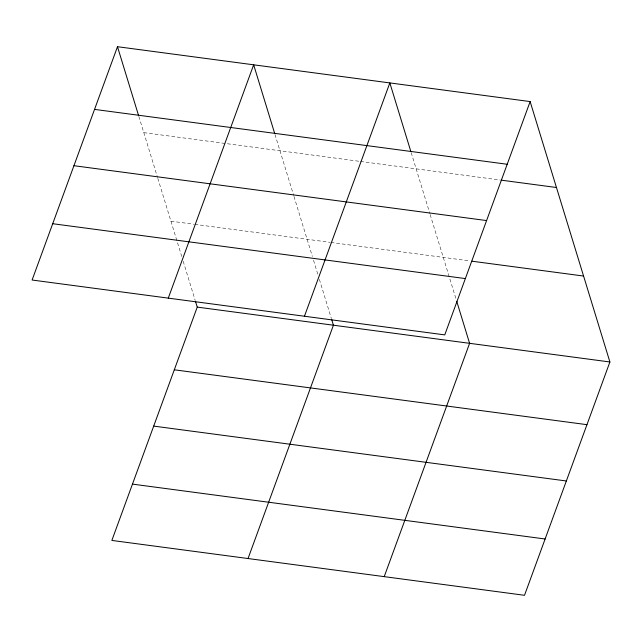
<?xml version="1.0" encoding="UTF-8"?>
<svg xmlns="http://www.w3.org/2000/svg" width="642" height="642" viewBox="0 0 642 642"><rect width="100%" height="100%" fill="white"/><g stroke="black" fill="none" stroke-linecap="round" stroke-linejoin="round"><path stroke-width="0.48" stroke-dasharray="3.21 2.41" d="M143.808 132.637L359.496 161.319M360.491 161.447L500.142 180.017M170.924 221.177L193.788 224.21M194.775 224.347L329.964 242.323M330.951 242.451L469.952 260.933M411.185 152.619L429.859 213.593M430.156 214.548L456.141 299.397M275.009 134.515L293.683 195.489M293.98 196.444L312.365 256.471M313.537 260.291L317.918 274.607M319.379 279.382L331.376 318.528M138.833 116.403L157.507 177.385M157.804 178.332L181.742 256.503M183.203 261.278L195.2 300.424"/><path stroke-width="0.96" d="M117.486 46.706L32.1 280.024L444.754 334.891L530.14 101.572L117.486 46.706L138.544 115.448M168.276 298.129L253.662 64.81L274.72 133.56M195.489 301.379L197.246 307.109L111.86 540.428L524.514 595.294L609.9 361.976L530.14 101.572M304.452 316.233L389.838 82.914L410.896 151.664M248.037 558.532L333.423 325.213L331.665 319.483M384.213 576.644L469.599 343.326L456.727 301.307M94.543 109.389L507.196 164.264M501.129 180.145L556.462 187.504M73.934 165.7L486.596 220.567M471.926 261.198L583.578 276.044M52.708 223.713L465.362 278.58M197.246 307.109L609.9 361.976M174.303 369.8L586.957 424.667M153.695 426.103L566.356 480.978M132.469 484.116L545.122 538.991"/></g></svg>
